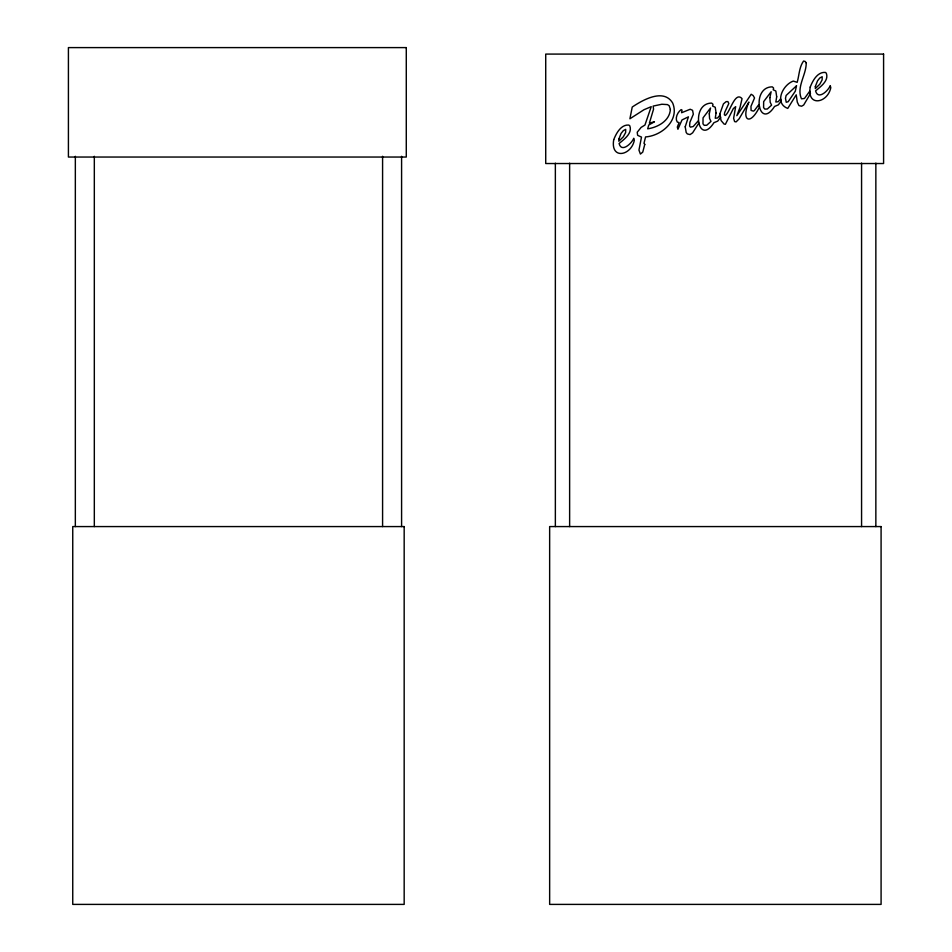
<?xml version="1.0" encoding="UTF-8"?>
<svg xmlns="http://www.w3.org/2000/svg" width="952" height="952" viewBox="0 0 952 952"><rect width="100%" height="100%" fill="white"/><g stroke="black" fill="none" stroke-linecap="round" stroke-linejoin="round"><path stroke-width="1.43" d="M875.852 163.101L875.852 526.575M861.572 163.101L861.572 526.575M569.629 163.197L569.629 526.575M555.361 163.197L555.361 526.575M401.589 156.295L401.589 526.575M382.585 156.295L382.585 526.575M94.319 156.295L94.319 526.575M75.339 156.295L75.339 526.575M644.778 144.395L642.755 152.118L640.41 154.057L638.959 150.095L641.493 137.088L637.638 135.339L637.221 132.233L641.112 127.413L644.944 125.045L651.216 106.683L643.992 109.718L629.915 118.774L632.235 107.04C642.838 99.924 663.77 88.001 672.695 103.078C679.764 120.345 661.652 135.803 645.563 136.921L643.98 143.359L644.778 144.395M806.225 62.915C806.344 74.863 796.205 87.132 801.489 98.818L804.44 98.496L809.783 91.118L810.449 93.617L803.667 105.029L801.608 106.219L798.978 105.601L797.288 102.126L796.217 94.819L787.756 108.421C773.988 103.197 782.592 84.823 793.302 81.087L797.157 82.324C799.24 75.386 799.156 67.045 803.559 61.059L805.142 61.416L806.225 62.915M618.859 139.135L618.836 141.217L623.31 136.826L625.631 132.554L625.702 129.353L623.322 130.626L621.061 133.435L618.859 139.135M815.352 86.477L815.328 88.56L819.803 84.181L822.123 79.909L822.195 76.707L819.815 77.981L817.554 80.777L815.352 86.477M709.288 113.847L709.573 118.476L710.977 121.404L706.729 125.259L704.218 125.319L702.981 123.843L703.052 117.846L710.537 107.992L709.288 113.847M769.894 97.604L770.18 102.245L771.584 105.16L767.336 109.016L764.825 109.087L763.587 107.6L763.659 101.614L771.144 91.749L769.894 97.604M719.807 114.05L721.092 120.559L724.067 124.057L725.4 124.296L733.314 108.611L735.67 106.648L733.611 118.31L734.623 121.618L736.122 121.892L739.121 118.821L748.903 102.078C740.965 120.071 749.748 126.783 759.47 107.052L758.827 104.625L754.365 110.575L753.341 111.122L751.08 110.42L750.973 106.326L754.543 97.961L753.115 95.498L751.176 94.272L736.848 115.68L740.049 107.326L742.048 98.663C735.063 90.69 729.946 112.431 725.305 115.478L724.341 114.74L724.698 112.395L728.816 103.518L727.899 101.59L726.114 101.65L723.437 103.887L719.807 114.05M685.214 126.806L686.19 132.495L687.344 133.923L690.093 134.589L692.628 132.828L698.744 123.248L698.137 120.963L693.187 126.545L690.414 127.14L689.605 126.069L689.902 122.284L693.33 114.192L692.568 110.313L690.2 109.254L681.584 112.741L682.013 110.087L681.156 109.623C677.657 112.074 674.647 118.226 677.288 122.07L679.121 122.57L677.324 127.044L677.919 129.27L682.013 119.928L688.415 116.846L685.214 126.806M796.503 85.799L795.289 91.225L788.185 101.709L786.245 102.269L785.471 98.401L786.114 95.474L796.503 85.799M716.082 112.99L715.238 118.25L717.594 117.965L719.998 115.097L720.616 117.394L717.725 121.106L713.929 122.701C697.994 147.477 690.14 103.042 711.691 103.114L712.988 104.256L712.62 106.041L715.238 107.267L716.082 112.99M776.689 96.759L775.832 102.007L778.201 101.721L780.604 98.865L781.223 101.15L778.331 104.863L774.535 106.469C758.589 131.233 750.747 86.799 772.298 86.87L773.595 88.012L773.226 89.797L775.844 91.023L776.689 96.759M670.363 109.504C669.601 120.88 657.868 127.306 647.681 128.829L648.752 125.021L654.417 121.785L649.383 123.129L653.548 109.182L653.143 106.088L661.878 104.244L667.459 104.601L669.197 105.755L670.363 109.504M613.707 139.742C610.315 159.841 631.093 155.95 634.306 140.372L633.746 138.278C631.89 143.205 621.525 153.177 619.086 143.526C624.048 139.278 632.687 133.363 629.784 125.795L628.832 125.057C620.966 124.391 616.146 133.482 613.707 139.742M810.212 87.096C806.808 107.183 827.586 103.292 830.798 87.715L830.239 85.632C828.383 90.559 818.03 100.531 815.59 90.88C820.541 86.632 829.192 80.706 826.276 73.137L825.324 72.412C817.459 71.745 812.639 80.825 810.212 87.096M406.278 47.6L68.413 47.6L68.413 157.044L406.278 157.044L406.278 47.6M883.587 54.086L545.722 54.086L545.722 163.53L883.587 163.53L883.587 54.086M404.172 526.575L72.745 526.575L72.745 904.4L404.172 904.4L404.172 526.575M881.088 526.575L549.649 526.575L549.649 904.4L881.088 904.4L881.088 526.575"/></g></svg>
